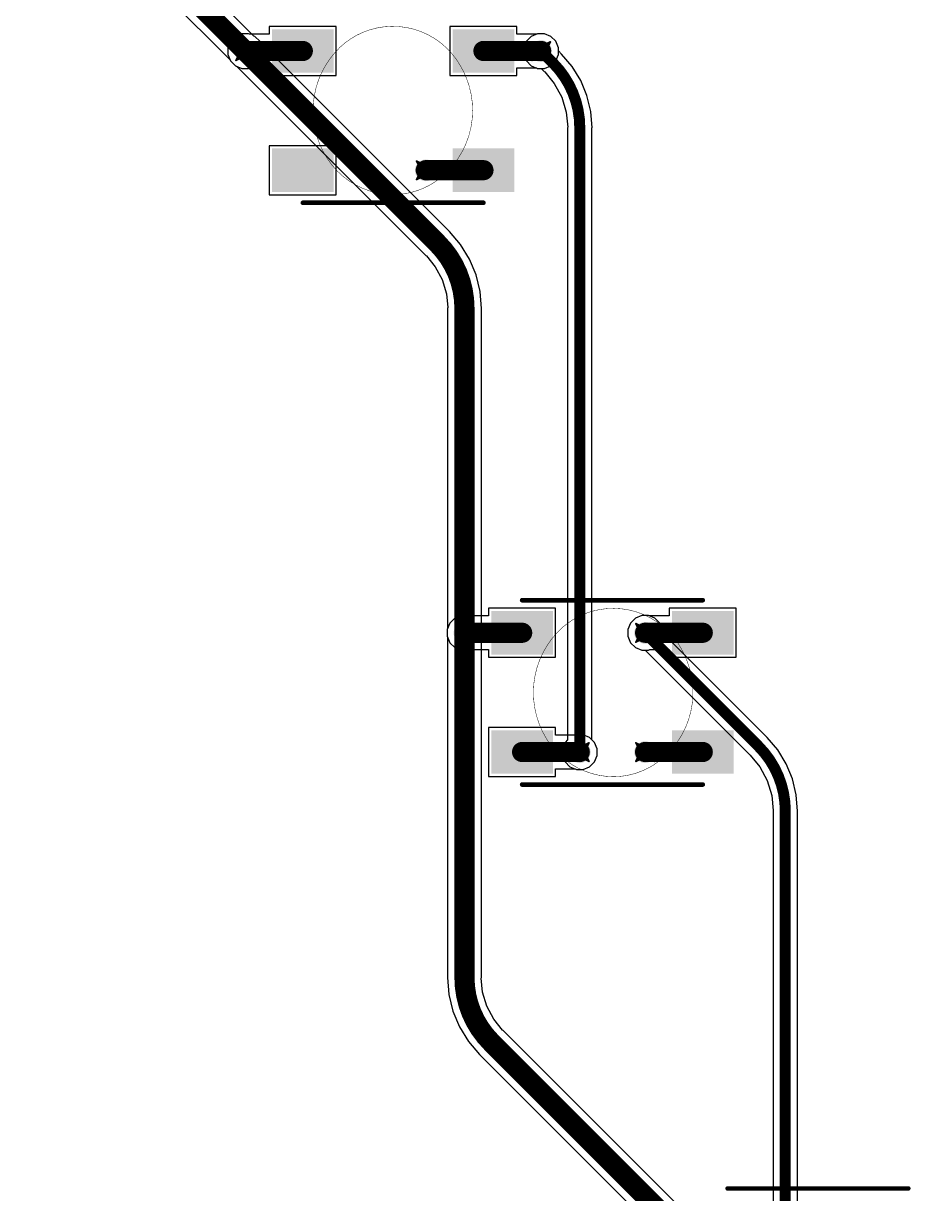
# Model space of a CAD drawing. Header units: inches. Extents: x -11 to 1110, y -7 to 455.
# Drawn here: x 203.92 to 228.47, y 216.41 to 248.8 of the extents above; entities that cross this region are included whole.
import ezdxf

# ---------------------------------------------------------------- set-up
doc = ezdxf.new("R2010")
doc.units = ezdxf.units.IN
for name, color, linetype in [('Bottom Layer', 5, 'Continuous'), ('Drill Drawing', 1, 'Continuous'), ('Mechanical 7', 56, 'Continuous'), ('Top Layer', 1, 'Continuous'), ('Top Overlay', 2, 'Continuous'), ('Top Paste', 8, 'Continuous'), ('Top Solder', 216, 'Continuous'), ('Via Holes', 16, 'Continuous')]:
    doc.layers.add(name, color=color, linetype=linetype)

msp = doc.modelspace()

# ---------------------------------------------------------------- hatches: boundary and pattern name
at = {"layer": 'Bottom Layer'}
h = msp.add_hatch(color=5, dxfattribs=at)
edge = h.paths.add_edge_path()
edge.add_arc((210.055, 248.033), 0.3, 0, 360)
h = msp.add_hatch(color=5, dxfattribs=at)
edge = h.paths.add_edge_path()
edge.add_arc((218.246, 248.033), 0.3, 0, 360)
h = msp.add_hatch(color=5, dxfattribs=at)
edge = h.paths.add_edge_path()
edge.add_arc((215.055, 244.733), 0.3, 0, 360)
h = msp.add_hatch(color=5, dxfattribs=at)
edge = h.paths.add_edge_path()
edge.add_arc((216.125, 231.93), 0.3, 0, 360)
h = msp.add_hatch(color=5, dxfattribs=at)
edge = h.paths.add_edge_path()
edge.add_arc((221.125, 231.93), 0.3, 0, 360)
h = msp.add_hatch(color=5, dxfattribs=at)
edge = h.paths.add_edge_path()
edge.add_arc((219.317, 228.63), 0.3, 0, 360)
h = msp.add_hatch(color=5, dxfattribs=at)
edge = h.paths.add_edge_path()
edge.add_arc((221.125, 228.63), 0.3, 0, 360)
at = {"layer": 'Top Layer'}
for points in [[(210.9, 248.537), (212.4, 248.537), (212.4, 247.537), (210.9, 247.537)], [(217.4, 247.537), (215.9, 247.537), (215.9, 248.537), (217.4, 248.537)], [(210.9, 245.237), (212.4, 245.237), (212.4, 244.237), (210.9, 244.237)], [(215.9, 245.237), (217.4, 245.237), (217.4, 244.237), (215.9, 244.237)], [(216.971, 232.433), (218.471, 232.433), (218.471, 231.433), (216.971, 231.433)], [(223.471, 231.433), (221.971, 231.433), (221.971, 232.433), (223.471, 232.433)], [(216.971, 229.133), (218.471, 229.133), (218.471, 228.133), (216.971, 228.133)], [(221.971, 229.133), (223.471, 229.133), (223.471, 228.133), (221.971, 228.133)]]:
    msp.add_hatch(color=1, dxfattribs=at).paths.add_polyline_path(points)
h = msp.add_hatch(color=1, dxfattribs=at)
edge = h.paths.add_edge_path()
edge.add_arc((210.055, 248.033), 0.3, 0, 360)
h = msp.add_hatch(color=1, dxfattribs=at)
edge = h.paths.add_edge_path()
edge.add_arc((218.246, 248.033), 0.3, 0, 360)
h = msp.add_hatch(color=1, dxfattribs=at)
edge = h.paths.add_edge_path()
edge.add_arc((215.055, 244.733), 0.3, 0, 360)
h = msp.add_hatch(color=1, dxfattribs=at)
edge = h.paths.add_edge_path()
edge.add_arc((216.125, 231.93), 0.3, 0, 360)
h = msp.add_hatch(color=1, dxfattribs=at)
edge = h.paths.add_edge_path()
edge.add_arc((221.125, 231.93), 0.3, 0, 360)
h = msp.add_hatch(color=1, dxfattribs=at)
edge = h.paths.add_edge_path()
edge.add_arc((219.317, 228.63), 0.3, 0, 360)
h = msp.add_hatch(color=1, dxfattribs=at)
edge = h.paths.add_edge_path()
edge.add_arc((221.125, 228.63), 0.3, 0, 360)
at = {"layer": 'Top Paste'}
for points in [[(210.9, 248.537), (212.4, 248.537), (212.4, 247.537), (210.9, 247.537)], [(217.4, 247.537), (215.9, 247.537), (215.9, 248.537), (217.4, 248.537)], [(210.9, 245.237), (212.4, 245.237), (212.4, 244.237), (210.9, 244.237)], [(215.9, 245.237), (217.4, 245.237), (217.4, 244.237), (215.9, 244.237)], [(216.971, 232.433), (218.471, 232.433), (218.471, 231.433), (216.971, 231.433)], [(223.471, 231.433), (221.971, 231.433), (221.971, 232.433), (223.471, 232.433)], [(216.971, 229.133), (218.471, 229.133), (218.471, 228.133), (216.971, 228.133)], [(221.971, 229.133), (223.471, 229.133), (223.471, 228.133), (221.971, 228.133)]]:
    msp.add_hatch(color=8, dxfattribs=at).paths.add_polyline_path(points)
at = {"layer": 'Top Solder'}
for points in [[(210.799, 248.638), (212.502, 248.638), (212.502, 247.435), (210.799, 247.435)], [(217.502, 247.435), (215.799, 247.435), (215.799, 248.638), (217.502, 248.638)], [(210.799, 245.338), (212.502, 245.338), (212.502, 244.135), (210.799, 244.135)], [(215.799, 245.338), (217.502, 245.338), (217.502, 244.135), (215.799, 244.135)], [(216.869, 232.535), (218.573, 232.535), (218.573, 231.331), (216.869, 231.331)], [(223.573, 231.331), (221.869, 231.331), (221.869, 232.535), (223.573, 232.535)], [(216.869, 229.235), (218.573, 229.235), (218.573, 228.031), (216.869, 228.031)], [(221.869, 229.235), (223.573, 229.235), (223.573, 228.031), (221.869, 228.031)]]:
    msp.add_hatch(color=216, dxfattribs=at).paths.add_polyline_path(points)
at = {"layer": 'Via Holes'}
h = msp.add_hatch(color=7, dxfattribs=at)
edge = h.paths.add_edge_path()
edge.add_arc((210.055, 248.033), 0.15, 0, 360)
h = msp.add_hatch(color=7, dxfattribs=at)
edge = h.paths.add_edge_path()
edge.add_arc((218.246, 248.033), 0.15, 0, 360)
h = msp.add_hatch(color=7, dxfattribs=at)
edge = h.paths.add_edge_path()
edge.add_arc((215.055, 244.733), 0.15, 0, 360)
h = msp.add_hatch(color=7, dxfattribs=at)
edge = h.paths.add_edge_path()
edge.add_arc((216.125, 231.93), 0.15, 0, 360)
h = msp.add_hatch(color=7, dxfattribs=at)
edge = h.paths.add_edge_path()
edge.add_arc((221.125, 231.93), 0.15, 0, 360)
h = msp.add_hatch(color=7, dxfattribs=at)
edge = h.paths.add_edge_path()
edge.add_arc((219.317, 228.63), 0.15, 0, 360)
h = msp.add_hatch(color=7, dxfattribs=at)
edge = h.paths.add_edge_path()
edge.add_arc((221.125, 228.63), 0.15, 0, 360)

# ---------------------------------------------------------------- linework, layer by layer
at = {"layer": 'Bottom Layer'}
for p, q in [((210.297, 248.45), (204.575, 254.172)), ((203.916, 253.513), (209.638, 247.791)), ((210.325, 248.438), (210.297, 248.45)), ((210.46, 248.304), (210.325, 248.438)), ((217.975, 248.438), (217.841, 248.304)), ((218.151, 248.511), (217.975, 248.438)), ((218.341, 248.511), (218.151, 248.511)), ((218.517, 248.438), (218.341, 248.511)), ((218.651, 248.304), (218.517, 248.438)), ((210.471, 248.276), (210.46, 248.304)), ((215.711, 243.036), (210.471, 248.276)), ((217.841, 248.304), (217.768, 248.128)), ((217.768, 248.128), (217.768, 247.938)), ((218.724, 248.128), (218.651, 248.304)), ((218.724, 248.037), (218.724, 248.128)), ((209.638, 247.791), (209.65, 247.763)), ((217.768, 247.938), (217.841, 247.763)), ((218.812, 247.946), (218.724, 248.037)), ((219.106, 247.603), (218.812, 247.946)), ((218.812, 247.946), (218.812, 247.946)), ((209.65, 247.763), (209.784, 247.628)), ((209.784, 247.628), (209.812, 247.617)), ((209.812, 247.617), (215.052, 242.377)), ((217.841, 247.763), (217.975, 247.628)), ((217.975, 247.628), (218.151, 247.555)), ((218.151, 247.555), (218.248, 247.555)), ((218.248, 247.555), (218.335, 247.468)), ((218.335, 247.468), (218.347, 247.46)), ((218.347, 247.46), (218.612, 247.137)), ((219.342, 247.218), (219.106, 247.603)), ((218.612, 247.137), (218.816, 246.755)), ((219.515, 246.8), (219.342, 247.218)), ((218.816, 246.755), (218.942, 246.341)), ((219.62, 246.361), (219.515, 246.8)), ((218.942, 246.341), (218.983, 245.925)), ((219.656, 245.911), (219.62, 246.361)), ((218.983, 245.925), (218.98, 245.911)), ((218.98, 245.911), (218.98, 228.969)), ((219.653, 228.969), (219.653, 245.911)), ((219.653, 245.911), (219.656, 245.911)), ((216.018, 242.678), (215.711, 243.036)), ((215.711, 243.036), (215.711, 243.036)), ((215.711, 243.036), (215.711, 243.036)), ((216.264, 242.275), (216.018, 242.678)), ((215.052, 242.377), (215.07, 242.365)), ((215.07, 242.365), (215.315, 242.066)), ((215.315, 242.066), (215.507, 241.707)), ((216.445, 241.84), (216.264, 242.275)), ((215.507, 241.707), (215.626, 241.316)), ((216.555, 241.381), (216.445, 241.84)), ((215.626, 241.316), (215.663, 240.932)), ((216.592, 240.911), (216.555, 241.381)), ((215.663, 240.932), (215.659, 240.911)), ((215.659, 240.911), (215.659, 232.053)), ((216.592, 232.053), (216.592, 240.911)), ((216.592, 240.911), (216.592, 240.911)), ((220.855, 232.335), (220.72, 232.2)), ((221.03, 232.407), (220.855, 232.335)), ((221.22, 232.407), (221.03, 232.407)), ((221.396, 232.335), (221.22, 232.407)), ((221.53, 232.2), (221.396, 232.335)), ((215.659, 232.053), (215.648, 232.025)), ((215.648, 232.025), (215.648, 231.835)), ((216.603, 232.025), (216.592, 232.053)), ((216.603, 231.835), (216.603, 232.025)), ((220.72, 232.2), (220.648, 232.025)), ((220.648, 232.025), (220.648, 231.835)), ((221.603, 232.025), (221.53, 232.2)), ((221.603, 231.928), (221.603, 232.025)), ((224.5, 229.031), (221.603, 231.928)), ((215.648, 231.835), (215.659, 231.806)), ((215.659, 231.806), (215.659, 222.39)), ((216.592, 231.806), (216.603, 231.835)), ((216.592, 222.39), (216.592, 231.806)), ((220.648, 231.835), (220.72, 231.659)), ((220.72, 231.659), (220.855, 231.525)), ((220.855, 231.525), (221.03, 231.452)), ((221.03, 231.452), (221.127, 231.452)), ((221.127, 231.452), (224.024, 228.555)), ((224.502, 229.032), (224.5, 229.031)), ((224.795, 228.689), (224.502, 229.032)), ((218.912, 228.9), (218.839, 228.725)), ((218.839, 228.725), (218.839, 228.535)), ((218.98, 228.969), (218.912, 228.9)), ((219.722, 228.9), (219.653, 228.969)), ((219.794, 228.725), (219.722, 228.9)), ((219.794, 228.535), (219.794, 228.725)), ((225.032, 228.304), (224.795, 228.689)), ((218.839, 228.535), (218.912, 228.359)), ((218.912, 228.359), (219.046, 228.225)), ((219.587, 228.225), (219.722, 228.359)), ((219.722, 228.359), (219.794, 228.535)), ((224.024, 228.555), (224.037, 228.546)), ((224.037, 228.546), (224.302, 228.223)), ((219.046, 228.225), (219.222, 228.152)), ((219.222, 228.152), (219.412, 228.152)), ((219.412, 228.152), (219.587, 228.225)), ((224.302, 228.223), (224.506, 227.842)), ((225.204, 227.886), (225.032, 228.304)), ((224.506, 227.842), (224.632, 227.427)), ((225.31, 227.447), (225.204, 227.886)), ((224.632, 227.427), (224.673, 227.011)), ((225.345, 226.997), (225.31, 227.447)), ((224.673, 227.011), (224.67, 226.997)), ((224.67, 226.997), (224.67, 212.694)), ((225.343, 212.694), (225.343, 226.997)), ((225.343, 226.997), (225.345, 226.997)), ((215.659, 222.39), (215.659, 222.39)), ((215.659, 222.39), (215.696, 221.92)), ((216.587, 222.369), (216.592, 222.39)), ((216.625, 221.984), (216.587, 222.369)), ((215.696, 221.92), (215.806, 221.461)), ((216.744, 221.594), (216.625, 221.984)), ((216.936, 221.234), (216.744, 221.594)), ((215.806, 221.461), (215.987, 221.025)), ((217.181, 220.935), (216.936, 221.234)), ((215.987, 221.025), (216.233, 220.623)), ((217.199, 220.923), (217.181, 220.935)), ((222.058, 216.065), (217.199, 220.923)), ((216.233, 220.623), (216.539, 220.264)), ((216.539, 220.264), (216.54, 220.264)), ((216.54, 220.264), (221.398, 215.406))]:
    msp.add_line(p, q, dxfattribs=at)
for points in [[(204.246, 253.842, 0.559, 0.559, 0), (210.055, 248.033, 0.559, 0.559, 0)], [(210.055, 248.033, 0.559, 0.559, 0), (215.381, 242.707, 0.559, 0.559, 0)], [(218.246, 248.033, 0.305, 0.305, 0), (218.573, 247.707, 0.305, 0.305, 0)], [(218.573, 247.707, 0.305, 0.305, -0.198912), (219.317, 245.911, 0.305, 0.305, 0)], [(219.317, 228.63, 0.305, 0.305, 0), (219.317, 245.911, 0.305, 0.305, 0)], [(215.381, 242.707, 0.559, 0.559, -0.198912), (216.125, 240.911, 0.559, 0.559, 0)], [(216.125, 231.93, 0.559, 0.559, 0), (216.125, 240.911, 0.559, 0.559, 0)], [(216.125, 222.39, 0.559, 0.559, 0), (216.125, 231.93, 0.559, 0.559, 0)], [(221.125, 231.93, 0.305, 0.305, 0), (224.262, 228.793, 0.305, 0.305, 0)], [(224.262, 228.793, 0.305, 0.305, -0.198912), (225.006, 226.997, 0.305, 0.305, 0)], [(225.006, 212.355, 0.305, 0.305, 0), (225.006, 226.997, 0.305, 0.305, 0)], [(216.869, 220.594, 0.559, 0.559, -0.198912), (216.125, 222.39, 0.559, 0.559, 0)], [(216.869, 220.594, 0.559, 0.559, 0), (221.815, 215.648, 0.559, 0.559, 0)]]:
    msp.add_lwpolyline(points, format="xyseb", dxfattribs=at)
for points in [[(209.915, 248.033, 0.279, 0.279, 1), (210.194, 248.033, 0.279, 0.279, 1)], [(209.915, 248.033, 0.279, 0.279, 1), (210.194, 248.033, 0.279, 0.279, 1)], [(218.17, 248.033, 0.152, 0.152, 1), (218.322, 248.033, 0.152, 0.152, 1)], [(218.496, 247.707, 0.152, 0.152, 1), (218.649, 247.707, 0.152, 0.152, 1)], [(218.496, 247.707, 0.152, 0.152, 1), (218.649, 247.707, 0.152, 0.152, 1)], [(219.24, 245.911, 0.152, 0.152, 1), (219.393, 245.911, 0.152, 0.152, 1)], [(219.24, 245.911, 0.152, 0.152, 1), (219.393, 245.911, 0.152, 0.152, 1)], [(215.242, 242.707, 0.279, 0.279, 1), (215.521, 242.707, 0.279, 0.279, 1)], [(215.242, 242.707, 0.279, 0.279, 1), (215.521, 242.707, 0.279, 0.279, 1)], [(215.986, 240.911, 0.279, 0.279, 1), (216.265, 240.911, 0.279, 0.279, 1)], [(215.986, 240.911, 0.279, 0.279, 1), (216.265, 240.911, 0.279, 0.279, 1)], [(215.986, 231.93, 0.279, 0.279, 1), (216.265, 231.93, 0.279, 0.279, 1)], [(215.986, 231.93, 0.279, 0.279, 1), (216.265, 231.93, 0.279, 0.279, 1)], [(221.049, 231.93, 0.152, 0.152, 1), (221.202, 231.93, 0.152, 0.152, 1)], [(219.24, 228.63, 0.152, 0.152, 1), (219.393, 228.63, 0.152, 0.152, 1)], [(224.186, 228.793, 0.152, 0.152, 1), (224.338, 228.793, 0.152, 0.152, 1)], [(224.186, 228.793, 0.152, 0.152, 1), (224.338, 228.793, 0.152, 0.152, 1)], [(224.93, 226.997, 0.152, 0.152, 1), (225.082, 226.997, 0.152, 0.152, 1)], [(224.93, 226.997, 0.152, 0.152, 1), (225.082, 226.997, 0.152, 0.152, 1)], [(215.986, 222.39, 0.279, 0.279, 1), (216.265, 222.39, 0.279, 0.279, 1)], [(215.986, 222.39, 0.279, 0.279, 1), (216.265, 222.39, 0.279, 0.279, 1)], [(216.73, 220.594, 0.279, 0.279, 1), (217.009, 220.594, 0.279, 0.279, 1)], [(216.73, 220.594, 0.279, 0.279, 1), (217.009, 220.594, 0.279, 0.279, 1)]]:
    msp.add_lwpolyline(points, format="xyseb", close=True, dxfattribs=at)
at = {"layer": 'Drill Drawing'}
for points in [[(209.801, 248.287, 0.0508, 0.0508, 0), (210.055, 248.16, 0.0508, 0.0508, 0)], [(209.801, 248.287, 0.0508, 0.0508, 0), (209.928, 248.033, 0.0508, 0.0508, 0)], [(210.055, 248.16, 0.0508, 0.0508, 0), (210.309, 248.287, 0.0508, 0.0508, 0)], [(210.182, 248.033, 0.0508, 0.0508, 0), (210.309, 248.287, 0.0508, 0.0508, 0)], [(217.992, 248.287, 0.0508, 0.0508, 0), (218.246, 248.16, 0.0508, 0.0508, 0)], [(217.992, 248.287, 0.0508, 0.0508, 0), (218.119, 248.033, 0.0508, 0.0508, 0)], [(218.246, 248.16, 0.0508, 0.0508, 0), (218.5, 248.287, 0.0508, 0.0508, 0)], [(218.373, 248.033, 0.0508, 0.0508, 0), (218.5, 248.287, 0.0508, 0.0508, 0)], [(209.801, 247.779, 0.0508, 0.0508, 0), (209.928, 248.033, 0.0508, 0.0508, 0)], [(209.801, 247.779, 0.0508, 0.0508, 0), (210.055, 247.906, 0.0508, 0.0508, 0)], [(210.055, 247.906, 0.0508, 0.0508, 0), (210.309, 247.779, 0.0508, 0.0508, 0)], [(210.182, 248.033, 0.0508, 0.0508, 0), (210.309, 247.779, 0.0508, 0.0508, 0)], [(217.992, 247.779, 0.0508, 0.0508, 0), (218.119, 248.033, 0.0508, 0.0508, 0)], [(217.992, 247.779, 0.0508, 0.0508, 0), (218.246, 247.906, 0.0508, 0.0508, 0)], [(218.246, 247.906, 0.0508, 0.0508, 0), (218.5, 247.779, 0.0508, 0.0508, 0)], [(218.373, 248.033, 0.0508, 0.0508, 0), (218.5, 247.779, 0.0508, 0.0508, 0)], [(214.801, 244.987, 0.0508, 0.0508, 0), (215.055, 244.86, 0.0508, 0.0508, 0)], [(214.801, 244.987, 0.0508, 0.0508, 0), (214.928, 244.733, 0.0508, 0.0508, 0)], [(215.055, 244.86, 0.0508, 0.0508, 0), (215.309, 244.987, 0.0508, 0.0508, 0)], [(215.182, 244.733, 0.0508, 0.0508, 0), (215.309, 244.987, 0.0508, 0.0508, 0)], [(214.801, 244.479, 0.0508, 0.0508, 0), (214.928, 244.733, 0.0508, 0.0508, 0)], [(214.801, 244.479, 0.0508, 0.0508, 0), (215.055, 244.606, 0.0508, 0.0508, 0)], [(215.055, 244.606, 0.0508, 0.0508, 0), (215.309, 244.479, 0.0508, 0.0508, 0)], [(215.182, 244.733, 0.0508, 0.0508, 0), (215.309, 244.479, 0.0508, 0.0508, 0)], [(215.871, 232.184, 0.0508, 0.0508, 0), (216.125, 232.057, 0.0508, 0.0508, 0)], [(215.871, 232.184, 0.0508, 0.0508, 0), (215.998, 231.93, 0.0508, 0.0508, 0)], [(215.871, 231.676, 0.0508, 0.0508, 0), (215.998, 231.93, 0.0508, 0.0508, 0)], [(216.125, 232.057, 0.0508, 0.0508, 0), (216.379, 232.184, 0.0508, 0.0508, 0)], [(216.252, 231.93, 0.0508, 0.0508, 0), (216.379, 232.184, 0.0508, 0.0508, 0)], [(216.252, 231.93, 0.0508, 0.0508, 0), (216.379, 231.676, 0.0508, 0.0508, 0)], [(220.871, 232.184, 0.0508, 0.0508, 0), (221.125, 232.057, 0.0508, 0.0508, 0)], [(220.871, 232.184, 0.0508, 0.0508, 0), (220.998, 231.93, 0.0508, 0.0508, 0)], [(220.871, 231.676, 0.0508, 0.0508, 0), (220.998, 231.93, 0.0508, 0.0508, 0)], [(221.125, 232.057, 0.0508, 0.0508, 0), (221.379, 232.184, 0.0508, 0.0508, 0)], [(221.252, 231.93, 0.0508, 0.0508, 0), (221.379, 232.184, 0.0508, 0.0508, 0)], [(221.252, 231.93, 0.0508, 0.0508, 0), (221.379, 231.676, 0.0508, 0.0508, 0)], [(215.871, 231.676, 0.0508, 0.0508, 0), (216.125, 231.803, 0.0508, 0.0508, 0)], [(216.125, 231.803, 0.0508, 0.0508, 0), (216.379, 231.676, 0.0508, 0.0508, 0)], [(220.871, 231.676, 0.0508, 0.0508, 0), (221.125, 231.803, 0.0508, 0.0508, 0)], [(221.125, 231.803, 0.0508, 0.0508, 0), (221.379, 231.676, 0.0508, 0.0508, 0)], [(219.063, 228.884, 0.0508, 0.0508, 0), (219.317, 228.757, 0.0508, 0.0508, 0)], [(219.063, 228.884, 0.0508, 0.0508, 0), (219.19, 228.63, 0.0508, 0.0508, 0)], [(219.317, 228.757, 0.0508, 0.0508, 0), (219.571, 228.884, 0.0508, 0.0508, 0)], [(219.444, 228.63, 0.0508, 0.0508, 0), (219.571, 228.884, 0.0508, 0.0508, 0)], [(220.871, 228.884, 0.0508, 0.0508, 0), (221.125, 228.757, 0.0508, 0.0508, 0)], [(220.871, 228.884, 0.0508, 0.0508, 0), (220.998, 228.63, 0.0508, 0.0508, 0)], [(221.125, 228.757, 0.0508, 0.0508, 0), (221.379, 228.884, 0.0508, 0.0508, 0)], [(221.252, 228.63, 0.0508, 0.0508, 0), (221.379, 228.884, 0.0508, 0.0508, 0)], [(219.063, 228.376, 0.0508, 0.0508, 0), (219.19, 228.63, 0.0508, 0.0508, 0)], [(219.063, 228.376, 0.0508, 0.0508, 0), (219.317, 228.503, 0.0508, 0.0508, 0)], [(219.317, 228.503, 0.0508, 0.0508, 0), (219.571, 228.376, 0.0508, 0.0508, 0)], [(219.444, 228.63, 0.0508, 0.0508, 0), (219.571, 228.376, 0.0508, 0.0508, 0)], [(220.871, 228.376, 0.0508, 0.0508, 0), (220.998, 228.63, 0.0508, 0.0508, 0)], [(220.871, 228.376, 0.0508, 0.0508, 0), (221.125, 228.503, 0.0508, 0.0508, 0)], [(221.125, 228.503, 0.0508, 0.0508, 0), (221.379, 228.376, 0.0508, 0.0508, 0)], [(221.252, 228.63, 0.0508, 0.0508, 0), (221.379, 228.376, 0.0508, 0.0508, 0)]]:
    msp.add_lwpolyline(points, format="xyseb", dxfattribs=at)
for points in [[(209.788, 248.287, 0.0254, 0.0254, 1), (209.813, 248.287, 0.0254, 0.0254, 1)], [(209.788, 248.287, 0.0254, 0.0254, 1), (209.813, 248.287, 0.0254, 0.0254, 1)], [(210.042, 248.16, 0.0254, 0.0254, 1), (210.067, 248.16, 0.0254, 0.0254, 1)], [(210.042, 248.16, 0.0254, 0.0254, 1), (210.067, 248.16, 0.0254, 0.0254, 1)], [(210.296, 248.287, 0.0254, 0.0254, 1), (210.321, 248.287, 0.0254, 0.0254, 1)], [(210.296, 248.287, 0.0254, 0.0254, 1), (210.321, 248.287, 0.0254, 0.0254, 1)], [(217.979, 248.287, 0.0254, 0.0254, 1), (218.005, 248.287, 0.0254, 0.0254, 1)], [(217.979, 248.287, 0.0254, 0.0254, 1), (218.005, 248.287, 0.0254, 0.0254, 1)], [(218.233, 248.16, 0.0254, 0.0254, 1), (218.259, 248.16, 0.0254, 0.0254, 1)], [(218.233, 248.16, 0.0254, 0.0254, 1), (218.259, 248.16, 0.0254, 0.0254, 1)], [(218.487, 248.287, 0.0254, 0.0254, 1), (218.513, 248.287, 0.0254, 0.0254, 1)], [(218.487, 248.287, 0.0254, 0.0254, 1), (218.513, 248.287, 0.0254, 0.0254, 1)], [(209.788, 247.779, 0.0254, 0.0254, 1), (209.813, 247.779, 0.0254, 0.0254, 1)], [(209.788, 247.779, 0.0254, 0.0254, 1), (209.813, 247.779, 0.0254, 0.0254, 1)], [(209.915, 248.033, 0.0254, 0.0254, 1), (209.94, 248.033, 0.0254, 0.0254, 1)], [(209.915, 248.033, 0.0254, 0.0254, 1), (209.94, 248.033, 0.0254, 0.0254, 1)], [(210.042, 247.906, 0.0254, 0.0254, 1), (210.067, 247.906, 0.0254, 0.0254, 1)], [(210.042, 247.906, 0.0254, 0.0254, 1), (210.067, 247.906, 0.0254, 0.0254, 1)], [(210.169, 248.033, 0.0254, 0.0254, 1), (210.194, 248.033, 0.0254, 0.0254, 1)], [(210.169, 248.033, 0.0254, 0.0254, 1), (210.194, 248.033, 0.0254, 0.0254, 1)], [(210.296, 247.779, 0.0254, 0.0254, 1), (210.321, 247.779, 0.0254, 0.0254, 1)], [(210.296, 247.779, 0.0254, 0.0254, 1), (210.321, 247.779, 0.0254, 0.0254, 1)], [(217.979, 247.779, 0.0254, 0.0254, 1), (218.005, 247.779, 0.0254, 0.0254, 1)], [(217.979, 247.779, 0.0254, 0.0254, 1), (218.005, 247.779, 0.0254, 0.0254, 1)], [(218.106, 248.033, 0.0254, 0.0254, 1), (218.132, 248.033, 0.0254, 0.0254, 1)], [(218.106, 248.033, 0.0254, 0.0254, 1), (218.132, 248.033, 0.0254, 0.0254, 1)], [(218.233, 247.906, 0.0254, 0.0254, 1), (218.259, 247.906, 0.0254, 0.0254, 1)], [(218.233, 247.906, 0.0254, 0.0254, 1), (218.259, 247.906, 0.0254, 0.0254, 1)], [(218.36, 248.033, 0.0254, 0.0254, 1), (218.386, 248.033, 0.0254, 0.0254, 1)], [(218.36, 248.033, 0.0254, 0.0254, 1), (218.386, 248.033, 0.0254, 0.0254, 1)], [(218.487, 247.779, 0.0254, 0.0254, 1), (218.513, 247.779, 0.0254, 0.0254, 1)], [(218.487, 247.779, 0.0254, 0.0254, 1), (218.513, 247.779, 0.0254, 0.0254, 1)], [(214.788, 244.987, 0.0254, 0.0254, 1), (214.813, 244.987, 0.0254, 0.0254, 1)], [(214.788, 244.987, 0.0254, 0.0254, 1), (214.813, 244.987, 0.0254, 0.0254, 1)], [(215.042, 244.86, 0.0254, 0.0254, 1), (215.067, 244.86, 0.0254, 0.0254, 1)], [(215.042, 244.86, 0.0254, 0.0254, 1), (215.067, 244.86, 0.0254, 0.0254, 1)], [(215.296, 244.987, 0.0254, 0.0254, 1), (215.321, 244.987, 0.0254, 0.0254, 1)], [(215.296, 244.987, 0.0254, 0.0254, 1), (215.321, 244.987, 0.0254, 0.0254, 1)], [(214.915, 244.733, 0.0254, 0.0254, 1), (214.94, 244.733, 0.0254, 0.0254, 1)], [(214.915, 244.733, 0.0254, 0.0254, 1), (214.94, 244.733, 0.0254, 0.0254, 1)], [(215.042, 244.606, 0.0254, 0.0254, 1), (215.067, 244.606, 0.0254, 0.0254, 1)], [(215.042, 244.606, 0.0254, 0.0254, 1), (215.067, 244.606, 0.0254, 0.0254, 1)], [(215.169, 244.733, 0.0254, 0.0254, 1), (215.194, 244.733, 0.0254, 0.0254, 1)], [(215.169, 244.733, 0.0254, 0.0254, 1), (215.194, 244.733, 0.0254, 0.0254, 1)], [(214.788, 244.479, 0.0254, 0.0254, 1), (214.813, 244.479, 0.0254, 0.0254, 1)], [(214.788, 244.479, 0.0254, 0.0254, 1), (214.813, 244.479, 0.0254, 0.0254, 1)], [(215.296, 244.479, 0.0254, 0.0254, 1), (215.321, 244.479, 0.0254, 0.0254, 1)], [(215.296, 244.479, 0.0254, 0.0254, 1), (215.321, 244.479, 0.0254, 0.0254, 1)], [(215.859, 232.184, 0.0254, 0.0254, 1), (215.884, 232.184, 0.0254, 0.0254, 1)], [(215.859, 232.184, 0.0254, 0.0254, 1), (215.884, 232.184, 0.0254, 0.0254, 1)], [(215.986, 231.93, 0.0254, 0.0254, 1), (216.011, 231.93, 0.0254, 0.0254, 1)], [(215.986, 231.93, 0.0254, 0.0254, 1), (216.011, 231.93, 0.0254, 0.0254, 1)], [(216.113, 232.057, 0.0254, 0.0254, 1), (216.138, 232.057, 0.0254, 0.0254, 1)], [(216.113, 232.057, 0.0254, 0.0254, 1), (216.138, 232.057, 0.0254, 0.0254, 1)], [(216.24, 231.93, 0.0254, 0.0254, 1), (216.265, 231.93, 0.0254, 0.0254, 1)], [(216.24, 231.93, 0.0254, 0.0254, 1), (216.265, 231.93, 0.0254, 0.0254, 1)], [(216.367, 232.184, 0.0254, 0.0254, 1), (216.392, 232.184, 0.0254, 0.0254, 1)], [(216.367, 232.184, 0.0254, 0.0254, 1), (216.392, 232.184, 0.0254, 0.0254, 1)], [(220.859, 232.184, 0.0254, 0.0254, 1), (220.884, 232.184, 0.0254, 0.0254, 1)], [(220.859, 232.184, 0.0254, 0.0254, 1), (220.884, 232.184, 0.0254, 0.0254, 1)], [(220.986, 231.93, 0.0254, 0.0254, 1), (221.011, 231.93, 0.0254, 0.0254, 1)], [(220.986, 231.93, 0.0254, 0.0254, 1), (221.011, 231.93, 0.0254, 0.0254, 1)], [(221.113, 232.057, 0.0254, 0.0254, 1), (221.138, 232.057, 0.0254, 0.0254, 1)], [(221.113, 232.057, 0.0254, 0.0254, 1), (221.138, 232.057, 0.0254, 0.0254, 1)], [(221.24, 231.93, 0.0254, 0.0254, 1), (221.265, 231.93, 0.0254, 0.0254, 1)], [(221.24, 231.93, 0.0254, 0.0254, 1), (221.265, 231.93, 0.0254, 0.0254, 1)], [(221.367, 232.184, 0.0254, 0.0254, 1), (221.392, 232.184, 0.0254, 0.0254, 1)], [(221.367, 232.184, 0.0254, 0.0254, 1), (221.392, 232.184, 0.0254, 0.0254, 1)], [(215.859, 231.676, 0.0254, 0.0254, 1), (215.884, 231.676, 0.0254, 0.0254, 1)], [(215.859, 231.676, 0.0254, 0.0254, 1), (215.884, 231.676, 0.0254, 0.0254, 1)], [(216.113, 231.803, 0.0254, 0.0254, 1), (216.138, 231.803, 0.0254, 0.0254, 1)], [(216.113, 231.803, 0.0254, 0.0254, 1), (216.138, 231.803, 0.0254, 0.0254, 1)], [(216.367, 231.676, 0.0254, 0.0254, 1), (216.392, 231.676, 0.0254, 0.0254, 1)], [(216.367, 231.676, 0.0254, 0.0254, 1), (216.392, 231.676, 0.0254, 0.0254, 1)], [(220.859, 231.676, 0.0254, 0.0254, 1), (220.884, 231.676, 0.0254, 0.0254, 1)], [(220.859, 231.676, 0.0254, 0.0254, 1), (220.884, 231.676, 0.0254, 0.0254, 1)], [(221.113, 231.803, 0.0254, 0.0254, 1), (221.138, 231.803, 0.0254, 0.0254, 1)], [(221.113, 231.803, 0.0254, 0.0254, 1), (221.138, 231.803, 0.0254, 0.0254, 1)], [(221.367, 231.676, 0.0254, 0.0254, 1), (221.392, 231.676, 0.0254, 0.0254, 1)], [(221.367, 231.676, 0.0254, 0.0254, 1), (221.392, 231.676, 0.0254, 0.0254, 1)], [(219.05, 228.884, 0.0254, 0.0254, 1), (219.075, 228.884, 0.0254, 0.0254, 1)], [(219.05, 228.884, 0.0254, 0.0254, 1), (219.075, 228.884, 0.0254, 0.0254, 1)], [(219.304, 228.757, 0.0254, 0.0254, 1), (219.329, 228.757, 0.0254, 0.0254, 1)], [(219.304, 228.757, 0.0254, 0.0254, 1), (219.329, 228.757, 0.0254, 0.0254, 1)], [(219.558, 228.884, 0.0254, 0.0254, 1), (219.583, 228.884, 0.0254, 0.0254, 1)], [(219.558, 228.884, 0.0254, 0.0254, 1), (219.583, 228.884, 0.0254, 0.0254, 1)], [(220.859, 228.884, 0.0254, 0.0254, 1), (220.884, 228.884, 0.0254, 0.0254, 1)], [(220.859, 228.884, 0.0254, 0.0254, 1), (220.884, 228.884, 0.0254, 0.0254, 1)], [(221.113, 228.757, 0.0254, 0.0254, 1), (221.138, 228.757, 0.0254, 0.0254, 1)], [(221.113, 228.757, 0.0254, 0.0254, 1), (221.138, 228.757, 0.0254, 0.0254, 1)], [(221.367, 228.884, 0.0254, 0.0254, 1), (221.392, 228.884, 0.0254, 0.0254, 1)], [(221.367, 228.884, 0.0254, 0.0254, 1), (221.392, 228.884, 0.0254, 0.0254, 1)], [(219.05, 228.376, 0.0254, 0.0254, 1), (219.075, 228.376, 0.0254, 0.0254, 1)], [(219.05, 228.376, 0.0254, 0.0254, 1), (219.075, 228.376, 0.0254, 0.0254, 1)], [(219.177, 228.63, 0.0254, 0.0254, 1), (219.202, 228.63, 0.0254, 0.0254, 1)], [(219.177, 228.63, 0.0254, 0.0254, 1), (219.202, 228.63, 0.0254, 0.0254, 1)], [(219.304, 228.503, 0.0254, 0.0254, 1), (219.329, 228.503, 0.0254, 0.0254, 1)], [(219.304, 228.503, 0.0254, 0.0254, 1), (219.329, 228.503, 0.0254, 0.0254, 1)], [(219.431, 228.63, 0.0254, 0.0254, 1), (219.456, 228.63, 0.0254, 0.0254, 1)], [(219.431, 228.63, 0.0254, 0.0254, 1), (219.456, 228.63, 0.0254, 0.0254, 1)], [(219.558, 228.376, 0.0254, 0.0254, 1), (219.583, 228.376, 0.0254, 0.0254, 1)], [(219.558, 228.376, 0.0254, 0.0254, 1), (219.583, 228.376, 0.0254, 0.0254, 1)], [(220.859, 228.376, 0.0254, 0.0254, 1), (220.884, 228.376, 0.0254, 0.0254, 1)], [(220.859, 228.376, 0.0254, 0.0254, 1), (220.884, 228.376, 0.0254, 0.0254, 1)], [(220.986, 228.63, 0.0254, 0.0254, 1), (221.011, 228.63, 0.0254, 0.0254, 1)], [(220.986, 228.63, 0.0254, 0.0254, 1), (221.011, 228.63, 0.0254, 0.0254, 1)], [(221.113, 228.503, 0.0254, 0.0254, 1), (221.138, 228.503, 0.0254, 0.0254, 1)], [(221.113, 228.503, 0.0254, 0.0254, 1), (221.138, 228.503, 0.0254, 0.0254, 1)], [(221.24, 228.63, 0.0254, 0.0254, 1), (221.265, 228.63, 0.0254, 0.0254, 1)], [(221.24, 228.63, 0.0254, 0.0254, 1), (221.265, 228.63, 0.0254, 0.0254, 1)], [(221.367, 228.376, 0.0254, 0.0254, 1), (221.392, 228.376, 0.0254, 0.0254, 1)], [(221.367, 228.376, 0.0254, 0.0254, 1), (221.392, 228.376, 0.0254, 0.0254, 1)]]:
    msp.add_lwpolyline(points, format="xyseb", close=True, dxfattribs=at)
at = {"layer": 'Mechanical 7'}
for points in [[(212.689, 248.149, 0.0127, 0.0127, -0.082814), (213.289, 248.543, 0.0127, 0.0127, 0)], [(213.289, 248.543, 0.0127, 0.0127, -0.383674), (216.012, 247.627, 0.0127, 0.0127, 0)], [(212.105, 245.492, 0.0127, 0.0127, -0.306045), (212.689, 248.149, 0.0127, 0.0127, 0)], [(216.012, 247.627, 0.0127, 0.0127, -0.039174), (216.177, 247.29, 0.0127, 0.0127, 0)], [(216.177, 247.29, 0.0127, 0.0127, -0.351137), (215.31, 244.413, 0.0127, 0.0127, 0)], [(212.225, 245.235, 0.0127, 0.0127, -0.029597), (212.105, 245.492, 0.0127, 0.0127, 0)], [(214.141, 244.059, 0.0127, 0.0127, -0.276653), (212.225, 245.235, 0.0127, 0.0127, 0)], [(214.99, 244.239, 0.0127, 0.0127, -0.104838), (214.141, 244.059, 0.0127, 0.0127, 0)], [(215.31, 244.413, 0.0127, 0.0127, -0.04179), (214.99, 244.239, 0.0127, 0.0127, 0)], [(219.449, 232.458, 0.0127, 0.0127, -0.383417), (222.145, 231.458, 0.0127, 0.0127, 0)], [(218.839, 232.083, 0.0127, 0.0127, -0.082973), (219.449, 232.458, 0.0127, 0.0127, 0)], [(218.181, 229.445, 0.0127, 0.0127, -0.307145), (218.839, 232.083, 0.0127, 0.0127, 0)], [(222.145, 231.458, 0.0127, 0.0127, -0.039091), (222.3, 231.115, 0.0127, 0.0127, 0)], [(222.3, 231.115, 0.0127, 0.0127, -0.351887), (221.353, 228.269, 0.0127, 0.0127, 0)], [(218.296, 229.178, 0.0127, 0.0127, -0.030244), (218.181, 229.445, 0.0127, 0.0127, 0)], [(220.239, 227.949, 0.0127, 0.0127, -0.283348), (218.296, 229.178, 0.0127, 0.0127, 0)], [(221.029, 228.105, 0.0127, 0.0127, -0.099386), (220.239, 227.949, 0.0127, 0.0127, 0)], [(221.353, 228.269, 0.0127, 0.0127, -0.041778), (221.029, 228.105, 0.0127, 0.0127, 0)]]:
    msp.add_lwpolyline(points, format="xyseb", dxfattribs=at)
for points in [[(213.286, 248.543, 0.00635, 0.00635, 1), (213.292, 248.543, 0.00635, 0.00635, 1)], [(213.286, 248.543, 0.00635, 0.00635, 1), (213.292, 248.543, 0.00635, 0.00635, 1)], [(212.686, 248.149, 0.00635, 0.00635, 1), (212.692, 248.149, 0.00635, 0.00635, 1)], [(212.686, 248.149, 0.00635, 0.00635, 1), (212.692, 248.149, 0.00635, 0.00635, 1)], [(216.009, 247.627, 0.00635, 0.00635, 1), (216.015, 247.627, 0.00635, 0.00635, 1)], [(216.009, 247.627, 0.00635, 0.00635, 1), (216.015, 247.627, 0.00635, 0.00635, 1)], [(216.173, 247.29, 0.00635, 0.00635, 1), (216.18, 247.29, 0.00635, 0.00635, 1)], [(216.173, 247.29, 0.00635, 0.00635, 1), (216.18, 247.29, 0.00635, 0.00635, 1)], [(212.102, 245.492, 0.00635, 0.00635, 1), (212.109, 245.492, 0.00635, 0.00635, 1)], [(212.102, 245.492, 0.00635, 0.00635, 1), (212.109, 245.492, 0.00635, 0.00635, 1)], [(212.221, 245.235, 0.00635, 0.00635, 1), (212.228, 245.235, 0.00635, 0.00635, 1)], [(212.221, 245.235, 0.00635, 0.00635, 1), (212.228, 245.235, 0.00635, 0.00635, 1)], [(214.987, 244.239, 0.00635, 0.00635, 1), (214.993, 244.239, 0.00635, 0.00635, 1)], [(214.987, 244.239, 0.00635, 0.00635, 1), (214.993, 244.239, 0.00635, 0.00635, 1)], [(215.307, 244.413, 0.00635, 0.00635, 1), (215.313, 244.413, 0.00635, 0.00635, 1)], [(215.307, 244.413, 0.00635, 0.00635, 1), (215.313, 244.413, 0.00635, 0.00635, 1)], [(214.138, 244.059, 0.00635, 0.00635, 1), (214.144, 244.059, 0.00635, 0.00635, 1)], [(214.138, 244.059, 0.00635, 0.00635, 1), (214.144, 244.059, 0.00635, 0.00635, 1)], [(219.446, 232.458, 0.00635, 0.00635, 1), (219.452, 232.458, 0.00635, 0.00635, 1)], [(219.446, 232.458, 0.00635, 0.00635, 1), (219.452, 232.458, 0.00635, 0.00635, 1)], [(218.835, 232.083, 0.00635, 0.00635, 1), (218.842, 232.083, 0.00635, 0.00635, 1)], [(218.835, 232.083, 0.00635, 0.00635, 1), (218.842, 232.083, 0.00635, 0.00635, 1)], [(222.142, 231.458, 0.00635, 0.00635, 1), (222.148, 231.458, 0.00635, 0.00635, 1)], [(222.142, 231.458, 0.00635, 0.00635, 1), (222.148, 231.458, 0.00635, 0.00635, 1)], [(222.297, 231.115, 0.00635, 0.00635, 1), (222.303, 231.115, 0.00635, 0.00635, 1)], [(222.297, 231.115, 0.00635, 0.00635, 1), (222.303, 231.115, 0.00635, 0.00635, 1)], [(218.178, 229.445, 0.00635, 0.00635, 1), (218.184, 229.445, 0.00635, 0.00635, 1)], [(218.178, 229.445, 0.00635, 0.00635, 1), (218.184, 229.445, 0.00635, 0.00635, 1)], [(218.293, 229.178, 0.00635, 0.00635, 1), (218.299, 229.178, 0.00635, 0.00635, 1)], [(218.293, 229.178, 0.00635, 0.00635, 1), (218.299, 229.178, 0.00635, 0.00635, 1)], [(221.026, 228.105, 0.00635, 0.00635, 1), (221.032, 228.105, 0.00635, 0.00635, 1)], [(221.026, 228.105, 0.00635, 0.00635, 1), (221.032, 228.105, 0.00635, 0.00635, 1)], [(221.35, 228.269, 0.00635, 0.00635, 1), (221.356, 228.269, 0.00635, 0.00635, 1)], [(221.35, 228.269, 0.00635, 0.00635, 1), (221.356, 228.269, 0.00635, 0.00635, 1)], [(220.236, 227.949, 0.00635, 0.00635, 1), (220.242, 227.949, 0.00635, 0.00635, 1)], [(220.236, 227.949, 0.00635, 0.00635, 1), (220.242, 227.949, 0.00635, 0.00635, 1)]]:
    msp.add_lwpolyline(points, format="xyseb", close=True, dxfattribs=at)
at = {"layer": 'Top Layer'}
for p, q in [((209.784, 248.438), (209.65, 248.304)), ((209.96, 248.511), (209.784, 248.438)), ((210.15, 248.511), (209.96, 248.511)), ((210.17, 248.503), (210.15, 248.511)), ((210.723, 248.503), (210.17, 248.503)), ((212.578, 248.714), (210.723, 248.714)), ((210.723, 248.714), (210.723, 248.503)), ((212.578, 247.359), (212.578, 248.714)), ((217.578, 248.714), (215.723, 248.714)), ((215.723, 248.714), (215.723, 247.359)), ((217.578, 248.503), (217.578, 248.714)), ((218.131, 248.503), (217.578, 248.503)), ((218.151, 248.511), (218.131, 248.503)), ((218.341, 248.511), (218.151, 248.511)), ((218.517, 248.438), (218.341, 248.511)), ((218.651, 248.304), (218.517, 248.438)), ((209.65, 248.304), (209.577, 248.128)), ((209.577, 248.128), (209.577, 247.938)), ((218.724, 248.128), (218.651, 248.304)), ((218.724, 247.938), (218.724, 248.128)), ((209.577, 247.938), (209.65, 247.763)), ((218.651, 247.763), (218.724, 247.938)), ((209.65, 247.763), (209.784, 247.628)), ((209.784, 247.628), (209.96, 247.555)), ((209.96, 247.555), (210.15, 247.555)), ((210.15, 247.555), (210.186, 247.57)), ((210.186, 247.57), (210.723, 247.57)), ((210.723, 247.57), (210.723, 247.359)), ((217.578, 247.359), (217.578, 247.57)), ((217.578, 247.57), (218.115, 247.57)), ((218.115, 247.57), (218.151, 247.555)), ((218.151, 247.555), (218.341, 247.555)), ((218.341, 247.555), (218.517, 247.628)), ((218.517, 247.628), (218.651, 247.763)), ((210.723, 247.359), (212.578, 247.359)), ((215.723, 247.359), (217.578, 247.359)), ((212.578, 245.414), (210.723, 245.414)), ((210.723, 245.414), (210.723, 244.059)), ((212.578, 244.059), (212.578, 245.414)), ((210.723, 244.059), (212.578, 244.059)), ((218.649, 232.611), (216.793, 232.611)), ((216.793, 232.611), (216.793, 232.399)), ((218.649, 231.255), (218.649, 232.611)), ((223.649, 232.611), (221.793, 232.611)), ((221.793, 232.611), (221.793, 232.399)), ((223.649, 231.255), (223.649, 232.611)), ((215.855, 232.335), (215.72, 232.2)), ((216.03, 232.407), (215.855, 232.335)), ((216.22, 232.407), (216.03, 232.407)), ((216.24, 232.399), (216.22, 232.407)), ((216.793, 232.399), (216.24, 232.399)), ((220.855, 232.335), (220.72, 232.2)), ((221.03, 232.407), (220.855, 232.335)), ((221.22, 232.407), (221.03, 232.407)), ((221.24, 232.399), (221.22, 232.407)), ((221.793, 232.399), (221.24, 232.399)), ((215.72, 232.2), (215.648, 232.025)), ((215.648, 232.025), (215.648, 231.835)), ((220.72, 232.2), (220.648, 232.025)), ((220.648, 232.025), (220.648, 231.835)), ((215.648, 231.835), (215.72, 231.659)), ((215.72, 231.659), (215.855, 231.525)), ((220.648, 231.835), (220.72, 231.659)), ((220.72, 231.659), (220.855, 231.525)), ((215.855, 231.525), (216.03, 231.452)), ((216.03, 231.452), (216.22, 231.452)), ((216.22, 231.452), (216.257, 231.467)), ((216.257, 231.467), (216.793, 231.467)), ((216.793, 231.467), (216.793, 231.255)), ((220.855, 231.525), (221.03, 231.452)), ((221.03, 231.452), (221.22, 231.452)), ((221.22, 231.452), (221.257, 231.467)), ((221.257, 231.467), (221.793, 231.467)), ((221.793, 231.467), (221.793, 231.255)), ((216.793, 231.255), (218.649, 231.255)), ((221.793, 231.255), (223.649, 231.255)), ((218.649, 229.311), (216.793, 229.311)), ((216.793, 229.311), (216.793, 227.955)), ((218.649, 229.099), (218.649, 229.311)), ((219.202, 229.099), (218.649, 229.099)), ((219.222, 229.107), (219.202, 229.099)), ((219.412, 229.107), (219.222, 229.107)), ((219.587, 229.035), (219.412, 229.107)), ((219.722, 228.9), (219.587, 229.035)), ((219.794, 228.725), (219.722, 228.9)), ((219.794, 228.535), (219.794, 228.725)), ((219.587, 228.225), (219.722, 228.359)), ((219.722, 228.359), (219.794, 228.535)), ((218.649, 227.955), (218.649, 228.167)), ((218.649, 228.167), (219.185, 228.167)), ((219.185, 228.167), (219.222, 228.152)), ((219.222, 228.152), (219.412, 228.152)), ((219.412, 228.152), (219.587, 228.225)), ((216.793, 227.955), (218.649, 227.955))]:
    msp.add_line(p, q, dxfattribs=at)
for points in [[(210.055, 248.037, 0.559, 0.559, 0), (211.65, 248.037, 0.559, 0.559, 0)], [(216.65, 248.037, 0.559, 0.559, 0), (218.246, 248.037, 0.559, 0.559, 0)], [(215.055, 244.737, 0.559, 0.559, 0), (216.65, 244.737, 0.559, 0.559, 0)], [(216.125, 231.933, 0.559, 0.559, 0), (217.721, 231.933, 0.559, 0.559, 0)], [(221.125, 231.933, 0.559, 0.559, 0), (222.721, 231.933, 0.559, 0.559, 0)], [(217.721, 228.633, 0.559, 0.559, 0), (219.317, 228.633, 0.559, 0.559, 0)], [(221.125, 228.633, 0.559, 0.559, 0), (222.721, 228.633, 0.559, 0.559, 0)]]:
    msp.add_lwpolyline(points, format="xyseb", dxfattribs=at)
for points in [[(209.915, 248.037, 0.279, 0.279, 1), (210.194, 248.037, 0.279, 0.279, 1)], [(211.511, 248.037, 0.279, 0.279, 1), (211.79, 248.037, 0.279, 0.279, 1)], [(216.511, 248.037, 0.279, 0.279, 1), (216.79, 248.037, 0.279, 0.279, 1)], [(218.106, 248.037, 0.279, 0.279, 1), (218.386, 248.037, 0.279, 0.279, 1)], [(214.915, 244.737, 0.279, 0.279, 1), (215.194, 244.737, 0.279, 0.279, 1)], [(216.511, 244.737, 0.279, 0.279, 1), (216.79, 244.737, 0.279, 0.279, 1)], [(215.986, 231.933, 0.279, 0.279, 1), (216.265, 231.933, 0.279, 0.279, 1)], [(217.581, 231.933, 0.279, 0.279, 1), (217.861, 231.933, 0.279, 0.279, 1)], [(220.986, 231.933, 0.279, 0.279, 1), (221.265, 231.933, 0.279, 0.279, 1)], [(222.581, 231.933, 0.279, 0.279, 1), (222.861, 231.933, 0.279, 0.279, 1)], [(217.581, 228.633, 0.279, 0.279, 1), (217.861, 228.633, 0.279, 0.279, 1)], [(219.177, 228.633, 0.279, 0.279, 1), (219.456, 228.633, 0.279, 0.279, 1)], [(220.986, 228.633, 0.279, 0.279, 1), (221.265, 228.633, 0.279, 0.279, 1)], [(222.581, 228.633, 0.279, 0.279, 1), (222.861, 228.633, 0.279, 0.279, 1)]]:
    msp.add_lwpolyline(points, format="xyseb", close=True, dxfattribs=at)
at = {"layer": 'Top Overlay'}
for points in [[(210.594, 248.19, 0.254, 0.254, 0), (210.721, 248.063, 0.254, 0.254, 0)], [(210.594, 247.936, 0.254, 0.254, 0), (210.594, 248.19, 0.254, 0.254, 0)], [(210.594, 247.936, 0.254, 0.254, 0), (210.721, 248.063, 0.254, 0.254, 0)], [(211.65, 243.836, 0.127, 0.127, 0), (216.65, 243.836, 0.127, 0.127, 0)], [(217.721, 232.834, 0.127, 0.127, 0), (222.721, 232.834, 0.127, 0.127, 0)], [(216.665, 232.086, 0.254, 0.254, 0), (216.792, 231.959, 0.254, 0.254, 0)], [(216.665, 231.832, 0.254, 0.254, 0), (216.665, 232.086, 0.254, 0.254, 0)], [(216.665, 231.832, 0.254, 0.254, 0), (216.792, 231.959, 0.254, 0.254, 0)], [(217.721, 227.732, 0.127, 0.127, 0), (222.721, 227.732, 0.127, 0.127, 0)], [(223.411, 216.552, 0.127, 0.127, 0), (228.411, 216.552, 0.127, 0.127, 0)]]:
    msp.add_lwpolyline(points, format="xyseb", dxfattribs=at)
for points in [[(210.531, 248.19, 0.127, 0.127, 1), (210.658, 248.19, 0.127, 0.127, 1)], [(210.531, 248.19, 0.127, 0.127, 1), (210.658, 248.19, 0.127, 0.127, 1)], [(210.658, 248.063, 0.127, 0.127, 1), (210.785, 248.063, 0.127, 0.127, 1)], [(210.658, 248.063, 0.127, 0.127, 1), (210.785, 248.063, 0.127, 0.127, 1)], [(210.531, 247.936, 0.127, 0.127, 1), (210.658, 247.936, 0.127, 0.127, 1)], [(210.531, 247.936, 0.127, 0.127, 1), (210.658, 247.936, 0.127, 0.127, 1)], [(211.619, 243.836, 0.0635, 0.0635, 1), (211.682, 243.836, 0.0635, 0.0635, 1)], [(216.619, 243.836, 0.0635, 0.0635, 1), (216.682, 243.836, 0.0635, 0.0635, 1)], [(217.689, 232.834, 0.0635, 0.0635, 1), (217.753, 232.834, 0.0635, 0.0635, 1)], [(222.689, 232.834, 0.0635, 0.0635, 1), (222.753, 232.834, 0.0635, 0.0635, 1)], [(216.601, 232.086, 0.127, 0.127, 1), (216.728, 232.086, 0.127, 0.127, 1)], [(216.601, 232.086, 0.127, 0.127, 1), (216.728, 232.086, 0.127, 0.127, 1)], [(216.601, 231.832, 0.127, 0.127, 1), (216.728, 231.832, 0.127, 0.127, 1)], [(216.601, 231.832, 0.127, 0.127, 1), (216.728, 231.832, 0.127, 0.127, 1)], [(216.728, 231.959, 0.127, 0.127, 1), (216.855, 231.959, 0.127, 0.127, 1)], [(216.728, 231.959, 0.127, 0.127, 1), (216.855, 231.959, 0.127, 0.127, 1)], [(217.689, 227.732, 0.0635, 0.0635, 1), (217.753, 227.732, 0.0635, 0.0635, 1)], [(222.689, 227.732, 0.0635, 0.0635, 1), (222.753, 227.732, 0.0635, 0.0635, 1)], [(223.379, 216.552, 0.0635, 0.0635, 1), (223.442, 216.552, 0.0635, 0.0635, 1)], [(228.379, 216.552, 0.0635, 0.0635, 1), (228.442, 216.552, 0.0635, 0.0635, 1)]]:
    msp.add_lwpolyline(points, format="xyseb", close=True, dxfattribs=at)

doc.saveas('drawing.dxf')
